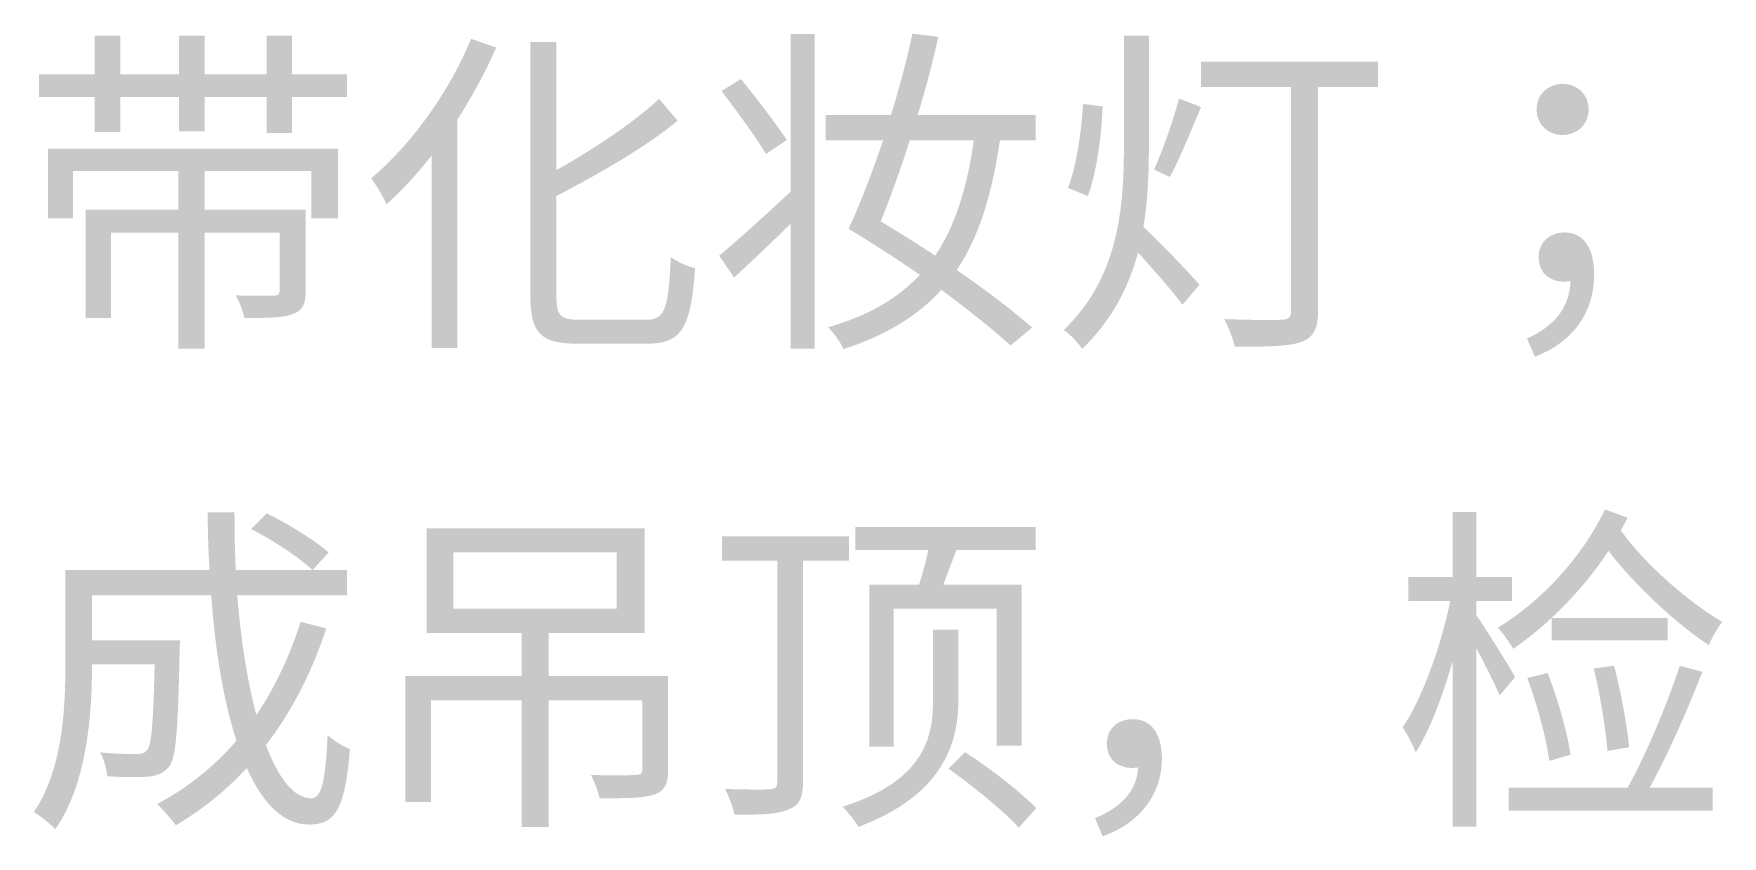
# Model space of a CAD drawing. Header units: millimetres. Extents: x -4600 to 229000, y -4300 to 19460.
# Drawn here: x 99070 to 100482, y 9364 to 10036 of the extents above; entities that cross this region are included whole.
import ezdxf

# ---------------------------------------------------------------- set-up
doc = ezdxf.new("R2010")
doc.units = ezdxf.units.MM
doc.header["$LTSCALE"] = 100
doc.layers.add('A-NOTE', color=7, linetype='Continuous', lineweight=18)

# ---------------------------------------------------------------- blocks, each defined once
blk = doc.blocks.new('A03_SHEET')
at = {"layer": 'A-NOTE'}
blk.add_hatch(color=256, dxfattribs=at).paths.add_polyline_path([(19264.6, 10034.2), (19264.6, 10001.6), (19212.8, 10001.6), (19212.8, 10034.2), (19191.3, 10034.2), (19191.3, 10001.6), (19142.3, 10001.6), (19142.3, 10034.2), (19120.8, 10034.2), (19120.8, 10001.6), (19074.1, 10001.6), (19074.1, 9982.7), (19120.8, 9982.7), (19120.8, 9953.4), (19142.3, 9953.4), (19142.3, 9982.7), (19191.3, 9982.7), (19191.3, 9954), (19212.8, 9954), (19212.8, 9982.7), (19264.6, 9982.7), (19264.6, 9952.6), (19285.8, 9952.6), (19285.8, 9982.7), (19331.9, 9982.7), (19331.9, 10001.6), (19285.8, 10001.6), (19285.8, 10034.2), (19264.6, 10034.2)])
h = blk.add_hatch(color=256, dxfattribs=at)
edge = h.paths.add_edge_path()
edge.add_spline(control_points=[(19435.6, 10031.4), (19416.7, 9985.8), (19384.9, 9942.3), (19352, 9914.8)], knot_values=[0, 0, 0, 0, 1, 1, 1, 1], degree=3, periodic=0)
edge.add_spline(control_points=[(19352, 9914.8), (19356, 9909.6), (19362.6, 9898.4), (19364.9, 9893)], knot_values=[0, 0, 0, 0, 1, 1, 1, 1], degree=3, periodic=0)
edge.add_spline(control_points=[(19364.9, 9893), (19377.8, 9904.7), (19390.7, 9918.5), (19402.7, 9933.9)], knot_values=[0, 0, 0, 0, 1, 1, 1, 1], degree=3, periodic=0)
edge.add_line((19402.7, 9933.9), (19402.7, 9772.7))
edge.add_line((19402.7, 9772.7), (19424.2, 9772.7))
edge.add_line((19424.2, 9772.7), (19424.2, 9964))
edge.add_spline(control_points=[(19424.2, 9964), (19436.5, 9983.2), (19447.7, 10003.6), (19456.6, 10024.2)], knot_values=[0, 0, 0, 0, 1, 1, 1, 1], degree=3, periodic=0)
edge.add_line((19456.6, 10024.2), (19435.6, 10031.4))
h = blk.add_hatch(color=256, dxfattribs=at)
edge = h.paths.add_edge_path()
edge.add_spline(control_points=[(19592.9, 9981.2), (19572, 9961.7), (19539.1, 9939.7), (19507, 9921.6)], knot_values=[0, 0, 0, 0, 1, 1, 1, 1], degree=3, periodic=0)
edge.add_line((19507, 9921.6), (19507, 10028.8))
edge.add_line((19507, 10028.8), (19485.2, 10028.8))
edge.add_line((19485.2, 10028.8), (19485.2, 9816.5))
edge.add_spline(control_points=[(19485.2, 9816.5), (19485.2, 9784.7), (19494.4, 9776.4), (19524.5, 9776.4), (19531.1, 9776.4), (19576.3, 9776.4), (19583.5, 9776.4), (19613.6, 9776.4), (19619.6, 9792.7), (19623, 9839.7)], knot_values=[0, 0, 0, 0, 1, 1, 1, 2, 2, 2, 3, 3, 3, 3], degree=3, periodic=0)
edge.add_spline(control_points=[(19623, 9839.7), (19616.7, 9840.8), (19608.1, 9844.8), (19602.7, 9848.9)], knot_values=[0, 0, 0, 0, 1, 1, 1, 1], degree=3, periodic=0)
edge.add_spline(control_points=[(19602.7, 9848.9), (19600.7, 9807), (19598.4, 9796.4), (19582.3, 9796.4), (19572.9, 9796.4), (19533.6, 9796.4), (19526.2, 9796.4), (19510.1, 9796.4), (19507, 9799.9), (19507, 9815.9)], knot_values=[0, 0, 0, 0, 1, 1, 1, 2, 2, 2, 3, 3, 3, 3], degree=3, periodic=0)
edge.add_line((19507, 9815.9), (19507, 9899.9))
edge.add_spline(control_points=[(19507, 9899.9), (19542.5, 9918.5), (19581.2, 9940.5), (19608.4, 9962.9)], knot_values=[0, 0, 0, 0, 1, 1, 1, 1], degree=3, periodic=0)
edge.add_line((19608.4, 9962.9), (19592.9, 9981.2))
h = blk.add_hatch(color=256, dxfattribs=at)
edge = h.paths.add_edge_path()
edge.add_line((19643.1, 9850), (19655.7, 9831.7))
edge.add_spline(control_points=[(19655.7, 9831.7), (19669.7, 9844.8), (19686.6, 9860.6), (19702.9, 9876.7)], knot_values=[0, 0, 0, 0, 1, 1, 1, 1], degree=3, periodic=0)
edge.add_line((19702.9, 9876.7), (19702.9, 9772.1))
edge.add_line((19702.9, 9772.1), (19723, 9772.1))
edge.add_line((19723, 9772.1), (19723, 10035.4))
edge.add_line((19723, 10035.4), (19702.9, 10035.4))
edge.add_line((19702.9, 10035.4), (19702.9, 9903.6))
edge.add_spline(control_points=[(19702.9, 9903.6), (19680.9, 9883), (19658, 9862.3), (19643.1, 9850)], knot_values=[0, 0, 0, 0, 1, 1, 1, 1], degree=3, periodic=0)
edge = h.paths.add_edge_path(flags=0)
edge.add_spline(control_points=[(19645.1, 9987.8), (19658, 9970.9), (19674.3, 9948.6), (19682.3, 9935.1)], knot_values=[0, 0, 0, 0, 1, 1, 1, 1], degree=3, periodic=0)
edge.add_line((19682.3, 9935.1), (19699.8, 9946.8))
edge.add_spline(control_points=[(19699.8, 9946.8), (19691.2, 9959.7), (19674.6, 9981.5), (19661.4, 9997.8)], knot_values=[0, 0, 0, 0, 1, 1, 1, 1], degree=3, periodic=0)
edge.add_line((19661.4, 9997.8), (19645.1, 9987.8))
h = blk.add_hatch(color=256, dxfattribs=at)
edge = h.paths.add_edge_path()
edge.add_spline(control_points=[(19751.4, 9872.4), (19771.7, 9860.3), (19792, 9847.1), (19811, 9834)], knot_values=[0, 0, 0, 0, 1, 1, 1, 1], degree=3, periodic=0)
edge.add_spline(control_points=[(19811, 9834), (19792.6, 9814.2), (19768, 9799.9), (19734.2, 9790.1)], knot_values=[0, 0, 0, 0, 1, 1, 1, 1], degree=3, periodic=0)
edge.add_spline(control_points=[(19734.2, 9790.1), (19738.8, 9785.8), (19744.5, 9777.8), (19747.1, 9771.8)], knot_values=[0, 0, 0, 0, 1, 1, 1, 1], degree=3, periodic=0)
edge.add_spline(control_points=[(19747.1, 9771.8), (19782.9, 9783.5), (19809.2, 9799.6), (19829, 9821.4)], knot_values=[0, 0, 0, 0, 1, 1, 1, 1], degree=3, periodic=0)
edge.add_spline(control_points=[(19829, 9821.4), (19851.6, 9804.7), (19871.7, 9788.7), (19886.9, 9774.9)], knot_values=[0, 0, 0, 0, 1, 1, 1, 1], degree=3, periodic=0)
edge.add_line((19886.9, 9774.9), (19904.9, 9789.8))
edge.add_spline(control_points=[(19904.9, 9789.8), (19888.6, 9804.2), (19866.5, 9821.1), (19841.9, 9838)], knot_values=[0, 0, 0, 0, 1, 1, 1, 1], degree=3, periodic=0)
edge.add_spline(control_points=[(19841.9, 9838), (19860.8, 9866.1), (19871.4, 9901.9), (19878, 9946.6)], knot_values=[0, 0, 0, 0, 1, 1, 1, 1], degree=3, periodic=0)
edge.add_line((19878, 9946.6), (19907.8, 9946.6))
edge.add_line((19907.8, 9946.6), (19907.8, 9967.8))
edge.add_line((19907.8, 9967.8), (19809.2, 9967.8))
edge.add_spline(control_points=[(19809.2, 9967.8), (19816.1, 9990.1), (19822.1, 10012.7), (19826.4, 10033.1)], knot_values=[0, 0, 0, 0, 1, 1, 1, 1], degree=3, periodic=0)
edge.add_line((19826.4, 10033.1), (19804.7, 10035.7))
edge.add_spline(control_points=[(19804.7, 10035.7), (19800.4, 10014.7), (19794.1, 9991.2), (19786.9, 9967.8)], knot_values=[0, 0, 0, 0, 1, 1, 1, 1], degree=3, periodic=0)
edge.add_line((19786.9, 9967.8), (19732.2, 9967.8))
edge.add_line((19732.2, 9967.8), (19732.2, 9946.6))
edge.add_line((19732.2, 9946.6), (19780.3, 9946.6))
edge.add_spline(control_points=[(19780.3, 9946.6), (19770.8, 9918.5), (19760.5, 9892.1), (19751.4, 9872.4)], knot_values=[0, 0, 0, 0, 1, 1, 1, 1], degree=3, periodic=0)
edge = h.paths.add_edge_path(flags=0)
edge.add_spline(control_points=[(19856.2, 9946.6), (19850.5, 9907), (19840.8, 9875.2), (19823.8, 9850)], knot_values=[0, 0, 0, 0, 1, 1, 1, 1], degree=3, periodic=0)
edge.add_spline(control_points=[(19823.8, 9850), (19808.9, 9860), (19793.5, 9869.5), (19778.3, 9878.7)], knot_values=[0, 0, 0, 0, 1, 1, 1, 1], degree=3, periodic=0)
edge.add_spline(control_points=[(19778.3, 9878.7), (19786.3, 9898.7), (19794.9, 9922.2), (19802.6, 9946.6)], knot_values=[0, 0, 0, 0, 1, 1, 1, 1], degree=3, periodic=0)
edge.add_line((19802.6, 9946.6), (19856.2, 9946.6))
h = blk.add_hatch(color=256, dxfattribs=at)
edge = h.paths.add_edge_path()
edge.add_line((19981.7, 10034.2), (19981.7, 9942.5))
edge.add_spline(control_points=[(19981.7, 9942.5), (19981.7, 9889), (19977.1, 9831.7), (19931.3, 9787.8)], knot_values=[0, 0, 0, 0, 1, 1, 1, 1], degree=3, periodic=0)
edge.add_spline(control_points=[(19931.3, 9787.8), (19936.2, 9784.7), (19943.6, 9777), (19946.8, 9772.1)], knot_values=[0, 0, 0, 0, 1, 1, 1, 1], degree=3, periodic=0)
edge.add_spline(control_points=[(19946.8, 9772.1), (19971.7, 9795.9), (19985.7, 9823.6), (19993.5, 9852.6)], knot_values=[0, 0, 0, 0, 1, 1, 1, 1], degree=3, periodic=0)
edge.add_spline(control_points=[(19993.5, 9852.6), (20006.1, 9838.8), (20023.2, 9819.4), (20030.7, 9809)], knot_values=[0, 0, 0, 0, 1, 1, 1, 1], degree=3, periodic=0)
edge.add_line((20030.7, 9809), (20045, 9825.7))
edge.add_spline(control_points=[(20045, 9825.7), (20037.9, 9834), (20008.3, 9864.9), (19998, 9874.1)], knot_values=[0, 0, 0, 0, 1, 1, 1, 1], degree=3, periodic=0)
edge.add_spline(control_points=[(19998, 9874.1), (20001.8, 9896.7), (20002.6, 9919.9), (20002.6, 9942.5)], knot_values=[0, 0, 0, 0, 1, 1, 1, 1], degree=3, periodic=0)
edge.add_line((20002.6, 9942.5), (20002.6, 10034.2))
edge.add_line((20002.6, 10034.2), (19981.7, 10034.2))
edge = h.paths.add_edge_path(flags=0)
edge.add_spline(control_points=[(20027.8, 9981.5), (20023.2, 9963.7), (20014.1, 9938), (20006.9, 9921.9)], knot_values=[0, 0, 0, 0, 1, 1, 1, 1], degree=3, periodic=0)
edge.add_line((20006.9, 9921.9), (20020.1, 9915.9))
edge.add_spline(control_points=[(20020.1, 9915.9), (20028.4, 9930.8), (20037.9, 9954.9), (20046.2, 9974.3)], knot_values=[0, 0, 0, 0, 1, 1, 1, 1], degree=3, periodic=0)
edge.add_line((20046.2, 9974.3), (20027.8, 9981.5))
edge = h.paths.add_edge_path(flags=0)
edge.add_spline(control_points=[(19947.6, 9976.9), (19946.2, 9954.3), (19941.9, 9924.5), (19935, 9906.7)], knot_values=[0, 0, 0, 0, 1, 1, 1, 1], degree=3, periodic=0)
edge.add_line((19935, 9906.7), (19951.6, 9899.9))
edge.add_spline(control_points=[(19951.6, 9899.9), (19959.1, 9920.5), (19963.1, 9951.7), (19963.9, 9974.9)], knot_values=[0, 0, 0, 0, 1, 1, 1, 1], degree=3, periodic=0)
edge.add_line((19963.9, 9974.9), (19947.6, 9976.9))
h = blk.add_hatch(color=256, dxfattribs=at)
edge = h.paths.add_edge_path()
edge.add_line((20046.2, 10012.2), (20046.2, 9991.2))
edge.add_line((20046.2, 9991.2), (20121.5, 9991.2))
edge.add_line((20121.5, 9991.2), (20121.5, 9803.6))
edge.add_spline(control_points=[(20121.5, 9803.6), (20121.5, 9798.4), (20119.5, 9796.7), (20113.8, 9796.4), (20107.5, 9796.1), (20086.8, 9796.1), (20065.6, 9797)], knot_values=[0, 0, 0, 0, 1, 1, 1, 2, 2, 2, 2], degree=3, periodic=0)
edge.add_spline(control_points=[(20065.6, 9797), (20069.1, 9790.7), (20073.1, 9780.1), (20074.5, 9773.8)], knot_values=[0, 0, 0, 0, 1, 1, 1, 1], degree=3, periodic=0)
edge.add_spline(control_points=[(20074.5, 9773.8), (20101.7, 9773.8), (20119.5, 9774.1), (20130.1, 9777.8), (20140.4, 9781.5), (20144.1, 9789), (20144.1, 9803.6)], knot_values=[0, 0, 0, 0, 1, 1, 1, 2, 2, 2, 2], degree=3, periodic=0)
edge.add_line((20144.1, 9803.6), (20144.1, 9991.2))
edge.add_line((20144.1, 9991.2), (20194.3, 9991.2))
edge.add_line((20194.3, 9991.2), (20194.3, 10012.2))
edge.add_line((20194.3, 10012.2), (20046.2, 10012.2))
h = blk.add_hatch(color=256, dxfattribs=at)
edge = h.paths.add_edge_path()
edge.add_spline(control_points=[(20348.7, 9950.9), (20360.2, 9950.9), (20370.5, 9959.2), (20370.5, 9972.3), (20370.5, 9985.5), (20360.2, 9993.8), (20348.7, 9993.8), (20337.2, 9993.8), (20326.9, 9985.5), (20326.9, 9972.3), (20326.9, 9959.2), (20337.2, 9950.9), (20348.7, 9950.9)], knot_values=[0, 0, 0, 0, 1, 1, 1, 2, 2, 2, 3, 3, 3, 4, 4, 4, 4], degree=3, periodic=0)
h = blk.add_hatch(color=256, dxfattribs=at)
edge = h.paths.add_edge_path()
edge.add_line((19081.8, 9939.4), (19081.8, 9881.2))
edge.add_line((19081.8, 9881.2), (19102.7, 9881.2))
edge.add_line((19102.7, 9881.2), (19102.7, 9920.8))
edge.add_line((19102.7, 9920.8), (19190.7, 9920.8))
edge.add_line((19190.7, 9920.8), (19190.7, 9888.4))
edge.add_line((19190.7, 9888.4), (19113.1, 9888.4))
edge.add_line((19113.1, 9888.4), (19113.1, 9797.9))
edge.add_line((19113.1, 9797.9), (19134.5, 9797.9))
edge.add_line((19134.5, 9797.9), (19134.5, 9869.2))
edge.add_line((19134.5, 9869.2), (19190.7, 9869.2))
edge.add_line((19190.7, 9869.2), (19190.7, 9772.1))
edge.add_line((19190.7, 9772.1), (19212.8, 9772.1))
edge.add_line((19212.8, 9772.1), (19212.8, 9869.2))
edge.add_line((19212.8, 9869.2), (19275.5, 9869.2))
edge.add_line((19275.5, 9869.2), (19275.5, 9821.1))
edge.add_spline(control_points=[(19275.5, 9821.1), (19275.5, 9817.6), (19274.4, 9816.8), (19270.6, 9816.5)], knot_values=[0, 0, 0, 0, 1, 1, 1, 1], degree=3, periodic=0)
edge.add_spline(control_points=[(19270.6, 9816.5), (19266.6, 9816.5), (19254, 9816.2), (19238.8, 9816.8)], knot_values=[0, 0, 0, 0, 1, 1, 1, 1], degree=3, periodic=0)
edge.add_spline(control_points=[(19238.8, 9816.8), (19242, 9811.3), (19244.8, 9803.6), (19246, 9797.9)], knot_values=[0, 0, 0, 0, 1, 1, 1, 1], degree=3, periodic=0)
edge.add_spline(control_points=[(19246, 9797.9), (19265.5, 9797.9), (19278.6, 9797.9), (19286.7, 9801.3)], knot_values=[0, 0, 0, 0, 1, 1, 1, 1], degree=3, periodic=0)
edge.add_spline(control_points=[(19286.7, 9801.3), (19295, 9804.2), (19297.3, 9809.9), (19297.3, 9820.8)], knot_values=[0, 0, 0, 0, 1, 1, 1, 1], degree=3, periodic=0)
edge.add_line((19297.3, 9820.8), (19297.3, 9888.4))
edge.add_line((19297.3, 9888.4), (19212.8, 9888.4))
edge.add_line((19212.8, 9888.4), (19212.8, 9920.8))
edge.add_line((19212.8, 9920.8), (19302.1, 9920.8))
edge.add_line((19302.1, 9920.8), (19302.1, 9881.2))
edge.add_line((19302.1, 9881.2), (19324.2, 9881.2))
edge.add_line((19324.2, 9881.2), (19324.2, 9939.4))
edge.add_line((19324.2, 9939.4), (19081.8, 9939.4))
h = blk.add_hatch(color=256, dxfattribs=at)
edge = h.paths.add_edge_path()
edge.add_spline(control_points=[(20325.5, 9765.5), (20356.2, 9777.2), (20375.1, 9801.3), (20375.1, 9834.5), (20375.1, 9856), (20366.2, 9869.5), (20350.4, 9869.5), (20339, 9869.5), (20328.6, 9862.3), (20328.6, 9848.9), (20328.6, 9835.1), (20338.4, 9828.2), (20350.1, 9828.2)], knot_values=[0, 0, 0, 0, 1, 1, 1, 2, 2, 2, 3, 3, 3, 4, 4, 4, 4], degree=3, periodic=0)
edge.add_line((20350.1, 9828.2), (20355.3, 9828.8))
edge.add_spline(control_points=[(20355.3, 9828.8), (20354.4, 9806.5), (20342.1, 9791.3), (20318.9, 9780.7)], knot_values=[0, 0, 0, 0, 1, 1, 1, 1], degree=3, periodic=0)
edge.add_line((20318.9, 9780.7), (20325.5, 9765.5))
h = blk.add_hatch(color=256, dxfattribs=at)
edge = h.paths.add_edge_path()
edge.add_spline(control_points=[(19215.3, 9635.4), (19215.3, 9619), (19215.9, 9602.7), (19216.8, 9587)], knot_values=[0, 0, 0, 0, 1, 1, 1, 1], degree=3, periodic=0)
edge.add_line((19216.8, 9587), (19096.2, 9587))
edge.add_line((19096.2, 9587), (19096.2, 9506.4))
edge.add_spline(control_points=[(19096.2, 9506.4), (19096.2, 9469.2), (19093.6, 9419.6), (19069.8, 9384.4)], knot_values=[0, 0, 0, 0, 1, 1, 1, 1], degree=3, periodic=0)
edge.add_spline(control_points=[(19069.8, 9384.4), (19075, 9381.8), (19084.1, 9374.4), (19087.8, 9370.1)], knot_values=[0, 0, 0, 0, 1, 1, 1, 1], degree=3, periodic=0)
edge.add_spline(control_points=[(19087.8, 9370.1), (19114.2, 9407.9), (19118.5, 9465.8), (19118.5, 9506.2)], knot_values=[0, 0, 0, 0, 1, 1, 1, 1], degree=3, periodic=0)
edge.add_line((19118.5, 9506.2), (19118.5, 9508.2))
edge.add_line((19118.5, 9508.2), (19170.9, 9508.2))
edge.add_spline(control_points=[(19170.9, 9508.2), (19169.8, 9458.9), (19168.3, 9440.6), (19164.6, 9436.3), (19162.3, 9433.7), (19159.8, 9433.1), (19155.5, 9433.1), (19150.6, 9433.1), (19138.3, 9433.1), (19125.1, 9434.5)], knot_values=[0, 0, 0, 0, 1, 1, 1, 2, 2, 2, 3, 3, 3, 3], degree=3, periodic=0)
edge.add_spline(control_points=[(19125.1, 9434.5), (19128.5, 9429.1), (19130.8, 9420.5), (19131.1, 9414.5)], knot_values=[0, 0, 0, 0, 1, 1, 1, 1], degree=3, periodic=0)
edge.add_spline(control_points=[(19131.1, 9414.5), (19145.1, 9413.6), (19158.3, 9413.6), (19165.8, 9414.2)], knot_values=[0, 0, 0, 0, 1, 1, 1, 1], degree=3, periodic=0)
edge.add_spline(control_points=[(19165.8, 9414.2), (19173.5, 9415.1), (19178.4, 9417.1), (19183, 9422.5)], knot_values=[0, 0, 0, 0, 1, 1, 1, 1], degree=3, periodic=0)
edge.add_spline(control_points=[(19183, 9422.5), (19189, 9430.2), (19190.4, 9454.6), (19191.8, 9519.1)], knot_values=[0, 0, 0, 0, 1, 1, 1, 1], degree=3, periodic=0)
edge.add_spline(control_points=[(19191.8, 9519.1), (19191.8, 9521.9), (19192.1, 9528.2), (19192.1, 9528.2)], knot_values=[0, 0, 0, 0, 1, 1, 1, 1], degree=3, periodic=0)
edge.add_line((19192.1, 9528.2), (19118.5, 9528.2))
edge.add_line((19118.5, 9528.2), (19118.5, 9566))
edge.add_line((19118.5, 9566), (19218.2, 9566))
edge.add_spline(control_points=[(19218.2, 9566), (19221.6, 9519.6), (19228.5, 9477.2), (19239.4, 9444.3)], knot_values=[0, 0, 0, 0, 1, 1, 1, 1], degree=3, periodic=0)
edge.add_spline(control_points=[(19239.4, 9444.3), (19220.5, 9422.5), (19198.4, 9404.7), (19172.9, 9391.3)], knot_values=[0, 0, 0, 0, 1, 1, 1, 1], degree=3, periodic=0)
edge.add_spline(control_points=[(19172.9, 9391.3), (19177.5, 9387), (19185.3, 9378.1), (19188.7, 9373.5)], knot_values=[0, 0, 0, 0, 1, 1, 1, 1], degree=3, periodic=0)
edge.add_spline(control_points=[(19188.7, 9373.5), (19210.8, 9386.7), (19230.5, 9402.4), (19248, 9421.4)], knot_values=[0, 0, 0, 0, 1, 1, 1, 1], degree=3, periodic=0)
edge.add_spline(control_points=[(19248, 9421.4), (19261.2, 9391.8), (19278.4, 9374.1), (19300.4, 9374.1), (19322.5, 9374.1), (19330.5, 9388.4), (19334.2, 9437.4)], knot_values=[0, 0, 0, 0, 1, 1, 1, 2, 2, 2, 2], degree=3, periodic=0)
edge.add_spline(control_points=[(19334.2, 9437.4), (19328.5, 9439.4), (19320.5, 9444.3), (19315.6, 9449.1)], knot_values=[0, 0, 0, 0, 1, 1, 1, 1], degree=3, periodic=0)
edge.add_spline(control_points=[(19315.6, 9449.1), (19313.9, 9411), (19310.5, 9396.1), (19302.1, 9396.1), (19287.5, 9396.1), (19274.6, 9412.5), (19264, 9440.6)], knot_values=[0, 0, 0, 0, 1, 1, 1, 2, 2, 2, 2], degree=3, periodic=0)
edge.add_spline(control_points=[(19264, 9440.6), (19285.2, 9468.1), (19302.1, 9500.7), (19314.5, 9538.2)], knot_values=[0, 0, 0, 0, 1, 1, 1, 1], degree=3, periodic=0)
edge.add_line((19314.5, 9538.2), (19293, 9543.7))
edge.add_spline(control_points=[(19293, 9543.7), (19283.8, 9514.8), (19271.5, 9488.7), (19256, 9465.8)], knot_values=[0, 0, 0, 0, 1, 1, 1, 1], degree=3, periodic=0)
edge.add_spline(control_points=[(19256, 9465.8), (19248.6, 9493.6), (19243.1, 9527.6), (19240, 9566)], knot_values=[0, 0, 0, 0, 1, 1, 1, 1], degree=3, periodic=0)
edge.add_line((19240, 9566), (19331.9, 9566))
edge.add_line((19331.9, 9566), (19331.9, 9587))
edge.add_line((19331.9, 9587), (19238.8, 9587))
edge.add_spline(control_points=[(19238.8, 9587), (19238, 9602.7), (19237.7, 9618.8), (19237.7, 9635.4)], knot_values=[0, 0, 0, 0, 1, 1, 1, 1], degree=3, periodic=0)
edge.add_line((19237.7, 9635.4), (19215.3, 9635.4))
edge = h.paths.add_edge_path(flags=0)
edge.add_spline(control_points=[(19251.7, 9621.3), (19270.1, 9611.9), (19292.1, 9597.3), (19303, 9587)], knot_values=[0, 0, 0, 0, 1, 1, 1, 1], degree=3, periodic=0)
edge.add_line((19303, 9587), (19316.5, 9601.8))
edge.add_spline(control_points=[(19316.5, 9601.8), (19305.3, 9611.6), (19282.7, 9625.6), (19264.6, 9634.5)], knot_values=[0, 0, 0, 0, 1, 1, 1, 1], degree=3, periodic=0)
edge.add_line((19264.6, 9634.5), (19251.7, 9621.3))
h = blk.add_hatch(color=256, dxfattribs=at)
edge = h.paths.add_edge_path()
edge.add_line((20256.7, 9635.7), (20256.7, 9581.2))
edge.add_line((20256.7, 9581.2), (20219.5, 9581.2))
edge.add_line((20219.5, 9581.2), (20219.5, 9561.2))
edge.add_line((20219.5, 9561.2), (20254.7, 9561.2))
edge.add_spline(control_points=[(20254.7, 9561.2), (20247, 9523.3), (20231, 9478.9), (20214.9, 9455.5)], knot_values=[0, 0, 0, 0, 1, 1, 1, 1], degree=3, periodic=0)
edge.add_spline(control_points=[(20214.9, 9455.5), (20218.3, 9450.3), (20223.5, 9440.8), (20225.8, 9434.5)], knot_values=[0, 0, 0, 0, 1, 1, 1, 1], degree=3, periodic=0)
edge.add_spline(control_points=[(20225.8, 9434.5), (20237.3, 9452.3), (20248.1, 9480.9), (20256.7, 9510.7)], knot_values=[0, 0, 0, 0, 1, 1, 1, 1], degree=3, periodic=0)
edge.add_line((20256.7, 9510.7), (20256.7, 9372.4))
edge.add_line((20256.7, 9372.4), (20276.5, 9372.4))
edge.add_line((20276.5, 9372.4), (20276.5, 9521.6))
edge.add_spline(control_points=[(20276.5, 9521.6), (20284, 9507.6), (20292.3, 9491), (20296, 9482.1)], knot_values=[0, 0, 0, 0, 1, 1, 1, 1], degree=3, periodic=0)
edge.add_line((20296, 9482.1), (20308.9, 9497.3))
edge.add_spline(control_points=[(20308.9, 9497.3), (20304.6, 9505.9), (20283.1, 9539.7), (20276.5, 9549.4)], knot_values=[0, 0, 0, 0, 1, 1, 1, 1], degree=3, periodic=0)
edge.add_line((20276.5, 9549.4), (20276.5, 9561.2))
edge.add_line((20276.5, 9561.2), (20306.3, 9561.2))
edge.add_line((20306.3, 9561.2), (20306.3, 9581.2))
edge.add_line((20306.3, 9581.2), (20276.5, 9581.2))
edge.add_line((20276.5, 9581.2), (20276.5, 9635.7))
edge.add_line((20276.5, 9635.7), (20256.7, 9635.7))
h = blk.add_hatch(color=256, dxfattribs=at)
edge = h.paths.add_edge_path()
edge.add_spline(control_points=[(20384.2, 9637.7), (20364.7, 9597.3), (20330.7, 9560.9), (20294.6, 9538.8)], knot_values=[0, 0, 0, 0, 1, 1, 1, 1], degree=3, periodic=0)
edge.add_spline(control_points=[(20294.6, 9538.8), (20298.6, 9534.5), (20304.9, 9525.4), (20307.4, 9521.1)], knot_values=[0, 0, 0, 0, 1, 1, 1, 1], degree=3, periodic=0)
edge.add_spline(control_points=[(20307.4, 9521.1), (20336.7, 9541.4), (20365.3, 9570), (20387.1, 9603)], knot_values=[0, 0, 0, 0, 1, 1, 1, 1], degree=3, periodic=0)
edge.add_spline(control_points=[(20387.1, 9603), (20409.2, 9574.3), (20442.1, 9543.4), (20471, 9524.2)], knot_values=[0, 0, 0, 0, 1, 1, 1, 1], degree=3, periodic=0)
edge.add_spline(control_points=[(20471, 9524.2), (20473.3, 9529.9), (20478.2, 9538.5), (20482.2, 9543.7)], knot_values=[0, 0, 0, 0, 1, 1, 1, 1], degree=3, periodic=0)
edge.add_spline(control_points=[(20482.2, 9543.7), (20453, 9560.9), (20417.2, 9592.4), (20397.4, 9620.2)], knot_values=[0, 0, 0, 0, 1, 1, 1, 1], degree=3, periodic=0)
edge.add_line((20397.4, 9620.2), (20403.1, 9630.8))
edge.add_line((20403.1, 9630.8), (20384.2, 9637.7))
h.paths.add_polyline_path([(20339.5, 9546.8), (20339.5, 9528.2), (20436.7, 9528.2), (20436.7, 9546.8), (20339.5, 9546.8)], flags=0)
h = blk.add_hatch(color=256, dxfattribs=at)
edge = h.paths.add_edge_path()
edge.add_line((19380.6, 9498.4), (19380.6, 9393))
edge.add_line((19380.6, 9393), (19402.1, 9393))
edge.add_line((19402.1, 9393), (19402.1, 9478.1))
edge.add_line((19402.1, 9478.1), (19477.8, 9478.1))
edge.add_line((19477.8, 9478.1), (19477.8, 9372.1))
edge.add_line((19477.8, 9372.1), (19500.4, 9372.1))
edge.add_line((19500.4, 9372.1), (19500.4, 9478.1))
edge.add_line((19500.4, 9478.1), (19578.9, 9478.1))
edge.add_line((19578.9, 9478.1), (19578.9, 9420.2))
edge.add_spline(control_points=[(19578.9, 9420.2), (19578.9, 9416.8), (19577.5, 9415.6), (19572.9, 9415.6)], knot_values=[0, 0, 0, 0, 1, 1, 1, 1], degree=3, periodic=0)
edge.add_spline(control_points=[(19572.9, 9415.6), (19568.6, 9415.3), (19552.8, 9415.1), (19535.9, 9415.6)], knot_values=[0, 0, 0, 0, 1, 1, 1, 1], degree=3, periodic=0)
edge.add_spline(control_points=[(19535.9, 9415.6), (19538.8, 9409.9), (19541.9, 9402.2), (19543.1, 9396.1)], knot_values=[0, 0, 0, 0, 1, 1, 1, 1], degree=3, periodic=0)
edge.add_spline(control_points=[(19543.1, 9396.1), (19565.7, 9396.1), (19580, 9396.1), (19589.2, 9399.3)], knot_values=[0, 0, 0, 0, 1, 1, 1, 1], degree=3, periodic=0)
edge.add_spline(control_points=[(19589.2, 9399.3), (19598.1, 9402.7), (19600.4, 9408.8), (19600.4, 9419.9)], knot_values=[0, 0, 0, 0, 1, 1, 1, 1], degree=3, periodic=0)
edge.add_line((19600.4, 9419.9), (19600.4, 9498.4))
edge.add_line((19600.4, 9498.4), (19500.4, 9498.4))
edge.add_line((19500.4, 9498.4), (19500.4, 9534.5))
edge.add_line((19500.4, 9534.5), (19580.9, 9534.5))
edge.add_line((19580.9, 9534.5), (19580.9, 9621.9))
edge.add_line((19580.9, 9621.9), (19398.4, 9621.9))
edge.add_line((19398.4, 9621.9), (19398.4, 9534.5))
edge.add_line((19398.4, 9534.5), (19477.8, 9534.5))
edge.add_line((19477.8, 9534.5), (19477.8, 9498.4))
edge.add_line((19477.8, 9498.4), (19380.6, 9498.4))
h.paths.add_polyline_path([(19420.8, 9601.8), (19557.4, 9601.8), (19557.4, 9554.6), (19420.8, 9554.6), (19420.8, 9601.8)], flags=0)
h = blk.add_hatch(color=256, dxfattribs=at)
edge = h.paths.add_edge_path()
edge.add_line((19768.8, 9574.9), (19768.8, 9439.4))
edge.add_line((19768.8, 9439.4), (19789.2, 9439.4))
edge.add_line((19789.2, 9439.4), (19789.2, 9554.6))
edge.add_line((19789.2, 9554.6), (19875.4, 9554.6))
edge.add_line((19875.4, 9554.6), (19875.4, 9440))
edge.add_line((19875.4, 9440), (19896.3, 9440))
edge.add_line((19896.3, 9440), (19896.3, 9574.9))
edge.add_line((19896.3, 9574.9), (19830.7, 9574.9))
edge.add_line((19830.7, 9574.9), (19841.6, 9603.9))
edge.add_line((19841.6, 9603.9), (19907.8, 9603.9))
edge.add_line((19907.8, 9603.9), (19907.8, 9623))
edge.add_line((19907.8, 9623), (19757.1, 9623))
edge.add_line((19757.1, 9623), (19757.1, 9603.9))
edge.add_line((19757.1, 9603.9), (19818.1, 9603.9))
edge.add_spline(control_points=[(19818.1, 9603.9), (19816.1, 9594.4), (19813.2, 9583.8), (19810.4, 9574.9)], knot_values=[0, 0, 0, 0, 1, 1, 1, 1], degree=3, periodic=0)
edge.add_line((19810.4, 9574.9), (19768.8, 9574.9))
edge = h.paths.add_edge_path(flags=0)
edge.add_line((19822.1, 9537.1), (19822.1, 9479.5))
edge.add_spline(control_points=[(19822.1, 9479.5), (19822.1, 9449.7), (19817.3, 9411.6), (19746.5, 9389)], knot_values=[0, 0, 0, 0, 1, 1, 1, 1], degree=3, periodic=0)
edge.add_spline(control_points=[(19746.5, 9389), (19750.8, 9384.4), (19757.1, 9377), (19759.7, 9372.1)], knot_values=[0, 0, 0, 0, 1, 1, 1, 1], degree=3, periodic=0)
edge.add_spline(control_points=[(19759.7, 9372.1), (19831.6, 9399.3), (19843.3, 9443.1), (19843.3, 9479.2)], knot_values=[0, 0, 0, 0, 1, 1, 1, 1], degree=3, periodic=0)
edge.add_line((19843.3, 9479.2), (19843.3, 9537.1))
edge.add_line((19843.3, 9537.1), (19822.1, 9537.1))
h = blk.add_hatch(color=256, dxfattribs=at)
edge = h.paths.add_edge_path()
edge.add_line((19645.4, 9615.3), (19645.4, 9595))
edge.add_line((19645.4, 9595), (19691.8, 9595))
edge.add_line((19691.8, 9595), (19691.8, 9409.6))
edge.add_spline(control_points=[(19691.8, 9409.6), (19691.8, 9405), (19690.3, 9403.9), (19685.5, 9403.6), (19680.9, 9403.3), (19665.4, 9403.3), (19647.9, 9403.9)], knot_values=[0, 0, 0, 0, 1, 1, 1, 2, 2, 2, 2], degree=3, periodic=0)
edge.add_spline(control_points=[(19647.9, 9403.9), (19651.4, 9397.9), (19654.8, 9388.1), (19656, 9382.4)], knot_values=[0, 0, 0, 0, 1, 1, 1, 1], degree=3, periodic=0)
edge.add_spline(control_points=[(19656, 9382.4), (19678.9, 9382.1), (19692.9, 9383), (19701.2, 9386.7)], knot_values=[0, 0, 0, 0, 1, 1, 1, 1], degree=3, periodic=0)
edge.add_spline(control_points=[(19701.2, 9386.7), (19710.1, 9390.1), (19713.3, 9396.4), (19713.3, 9409.6)], knot_values=[0, 0, 0, 0, 1, 1, 1, 1], degree=3, periodic=0)
edge.add_line((19713.3, 9409.6), (19713.3, 9595))
edge.add_line((19713.3, 9595), (19751.7, 9595))
edge.add_line((19751.7, 9595), (19751.7, 9615.3))
edge.add_line((19751.7, 9615.3), (19645.4, 9615.3))
h = blk.add_hatch(color=256, dxfattribs=at)
edge = h.paths.add_edge_path()
edge.add_line((20303.7, 9405), (20303.7, 9385.8))
edge.add_line((20303.7, 9385.8), (20474.2, 9385.8))
edge.add_line((20474.2, 9385.8), (20474.2, 9405))
edge.add_line((20474.2, 9405), (20421.5, 9405))
edge.add_spline(control_points=[(20421.5, 9405), (20436.4, 9432), (20453.6, 9470.9), (20465.6, 9501.9)], knot_values=[0, 0, 0, 0, 1, 1, 1, 1], degree=3, periodic=0)
edge.add_line((20465.6, 9501.9), (20446.7, 9507))
edge.add_spline(control_points=[(20446.7, 9507), (20436.7, 9476.4), (20418.6, 9432.5), (20403.1, 9405)], knot_values=[0, 0, 0, 0, 1, 1, 1, 1], degree=3, periodic=0)
edge.add_line((20403.1, 9405), (20303.7, 9405))
edge = h.paths.add_edge_path(flags=0)
edge.add_spline(control_points=[(20319.2, 9496.7), (20327.2, 9474.9), (20335.2, 9446.3), (20337.5, 9427.4)], knot_values=[0, 0, 0, 0, 1, 1, 1, 1], degree=3, periodic=0)
edge.add_line((20337.5, 9427.4), (20355.3, 9432.5))
edge.add_spline(control_points=[(20355.3, 9432.5), (20352.7, 9450.9), (20344.7, 9479.2), (20336.1, 9501)], knot_values=[0, 0, 0, 0, 1, 1, 1, 1], degree=3, periodic=0)
edge.add_line((20336.1, 9501), (20319.2, 9496.7))
edge = h.paths.add_edge_path(flags=0)
edge.add_spline(control_points=[(20374.8, 9504.7), (20379.9, 9483), (20384.8, 9454.6), (20386.2, 9435.7)], knot_values=[0, 0, 0, 0, 1, 1, 1, 1], degree=3, periodic=0)
edge.add_line((20386.2, 9435.7), (20404.3, 9438.8))
edge.add_spline(control_points=[(20404.3, 9438.8), (20402.6, 9457.5), (20397.4, 9485.2), (20391.7, 9507)], knot_values=[0, 0, 0, 0, 1, 1, 1, 1], degree=3, periodic=0)
edge.add_line((20391.7, 9507), (20374.8, 9504.7))
h = blk.add_hatch(color=256, dxfattribs=at)
edge = h.paths.add_edge_path()
edge.add_spline(control_points=[(19963.9, 9364.3), (19994, 9374.9), (20013.5, 9398.4), (20013.5, 9429.4), (20013.5, 9449.4), (20004.9, 9462.3), (19989.2, 9462.3), (19977.4, 9462.3), (19967.4, 9455.2), (19967.4, 9441.7), (19967.4, 9428.2), (19977.1, 9421.4), (19988.9, 9421.4)], knot_values=[0, 0, 0, 0, 1, 1, 1, 2, 2, 2, 3, 3, 3, 4, 4, 4, 4], degree=3, periodic=0)
edge.add_line((19988.9, 9421.4), (19993.7, 9421.9))
edge.add_spline(control_points=[(19993.7, 9421.9), (19992.3, 9402.2), (19979.7, 9388.7), (19957.6, 9379.5)], knot_values=[0, 0, 0, 0, 1, 1, 1, 1], degree=3, periodic=0)
edge.add_line((19957.6, 9379.5), (19963.9, 9364.3))
h = blk.add_hatch(color=256, dxfattribs=at)
edge = h.paths.add_edge_path()
edge.add_spline(control_points=[(19835, 9420.8), (19855.6, 9406.2), (19881.4, 9385.3), (19893.8, 9371.5)], knot_values=[0, 0, 0, 0, 1, 1, 1, 1], degree=3, periodic=0)
edge.add_line((19893.8, 9371.5), (19908.4, 9387.8))
edge.add_spline(control_points=[(19908.4, 9387.8), (19895.5, 9401.3), (19869.4, 9421.4), (19848.8, 9434.8)], knot_values=[0, 0, 0, 0, 1, 1, 1, 1], degree=3, periodic=0)
edge.add_line((19848.8, 9434.8), (19835, 9420.8))

msp = doc.modelspace()

# ---------------------------------------------------------------- block references
msp.add_blockref('A03_SHEET', (80000, 0))

doc.saveas('drawing.dxf')
